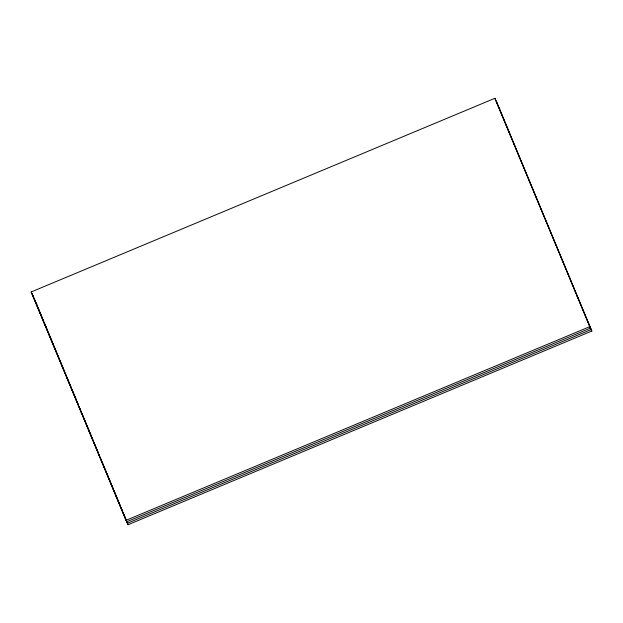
<?xml version="1.0" encoding="UTF-8"?>
<svg xmlns="http://www.w3.org/2000/svg" width="623" height="623" viewBox="0 0 623 623"><rect width="100%" height="100%" fill="white"/><g stroke="black" fill="none" stroke-linecap="round" stroke-linejoin="round"><path stroke-width="0.93" d="M31.15 291.969L494.903 98.286L591.85 331.031L128.097 524.714L31.15 291.969L33.338 296.307M125.908 520.376L589.662 326.693L591.85 331.031M508.898 131.71L509.63 133.151M577.124 296.166L577.856 297.607M45.144 325.393L45.876 326.834M113.37 489.849L114.102 491.29M496.367 101.175L591.118 329.583L127.365 523.265L32.98 295.746M494.903 98.286L590.394 328.142L126.633 521.825L31.882 293.417M34.818 299.881L35.939 302.576M36.679 304.359L43.369 320.487M44.108 322.27L47.831 331.234M48.571 333.017L57.121 353.63M57.861 355.414L64.551 371.542M65.29 373.325L78.303 404.685M79.035 406.469L80.157 409.163M80.897 410.946L92.048 437.829M92.788 439.612L99.485 455.74M100.217 457.523L101.339 460.218M102.079 462.001L113.23 488.884M113.97 490.667L120.66 506.795M121.399 508.578L122.521 511.273M123.261 513.056L128.097 524.714"/></g></svg>
